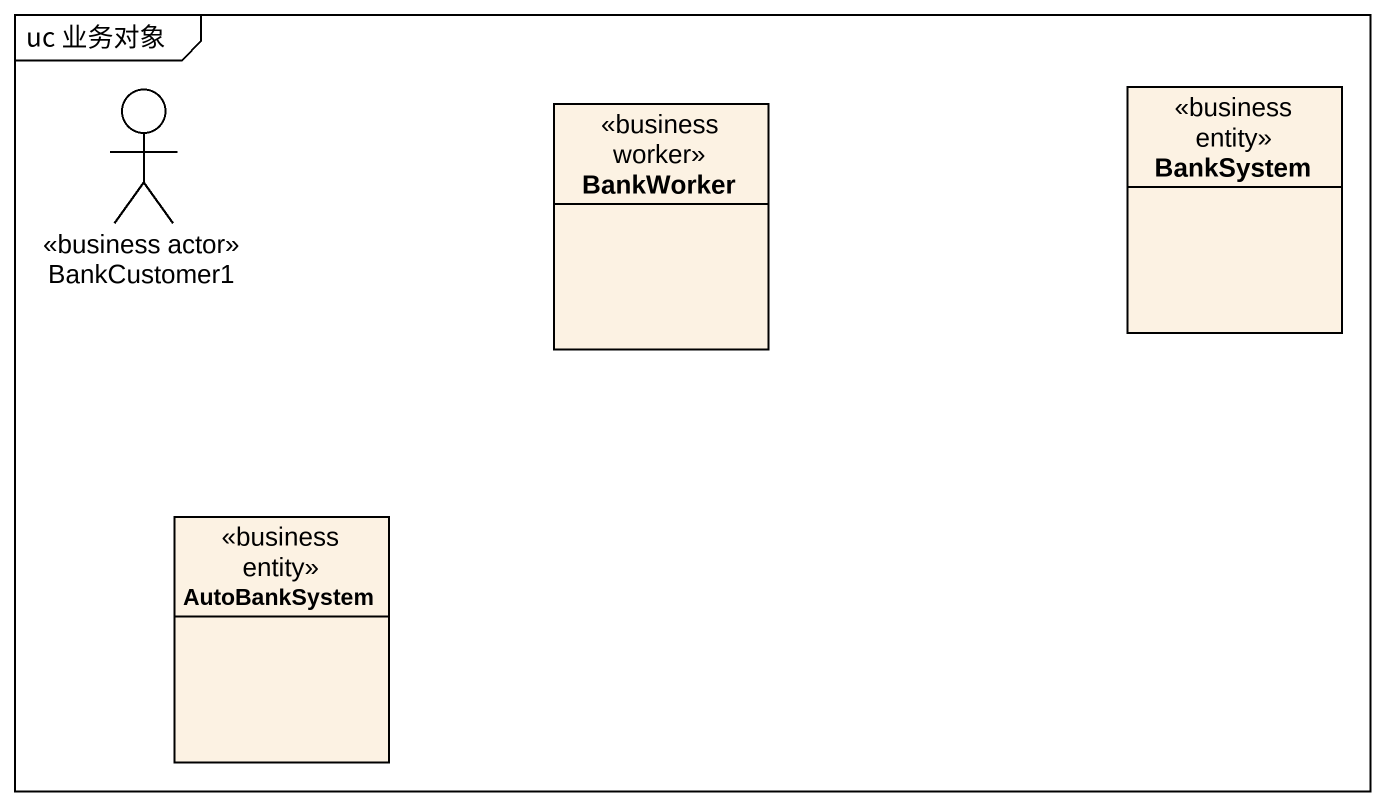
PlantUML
@startuml
mainframe uc 业务对象
allowmixing
hide circle
hide empty members
actor BankCustomer1 <<business actor>>
class BankWorker <<business worker>>
class BankSystem <<business entity>>
class AutoBankSystem <<business entity>>
@enduml
